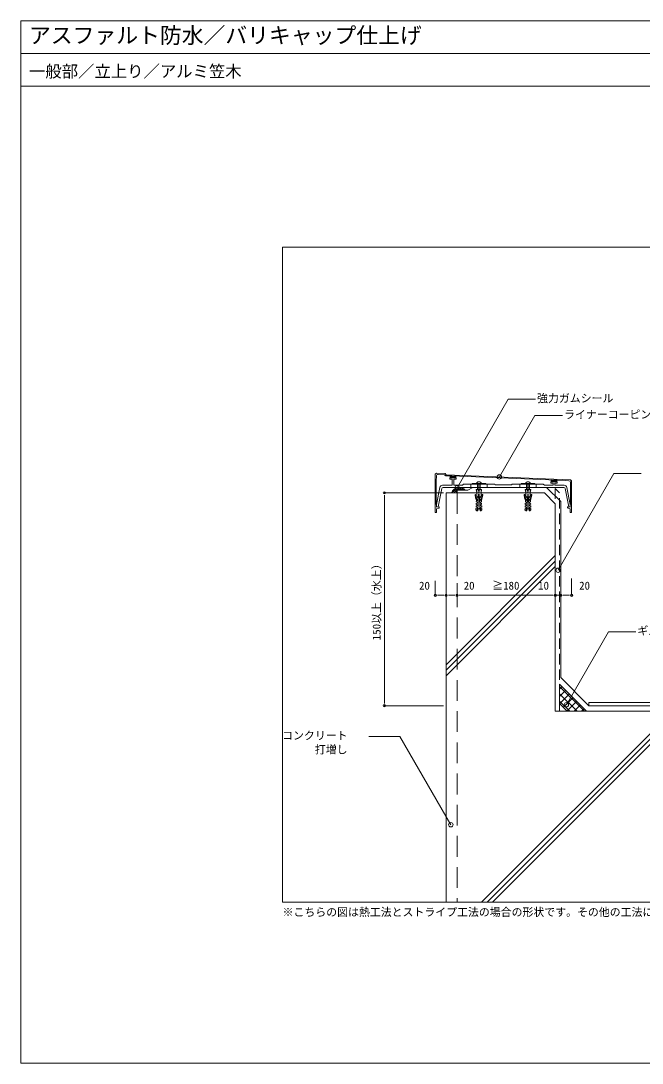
# Model space of a CAD drawing. Units: millimetres, scale not verified. Extents: x -1380 to 1380, y -955 to 955.
# Drawn here: x -1380 to -241, y -955 to 955 of the extents above; entities that cross this region are included whole.
import ezdxf
from ezdxf.enums import TextEntityAlignment as Align

# ---------------------------------------------------------------- set-up
doc = ezdxf.new("R2010")
doc.units = ezdxf.units.MM
doc.header["$LTSCALE"] = 3
doc.linetypes.add('USER1', pattern=[9.525, 6.35, -3.175])
doc.linetypes.add('USER2', pattern=[19.05, 12.7, -6.35])
for name, color, linetype, lineweight in [('0-0_0', 7, 'Continuous', 9), ('0-1_HATCH', 9, 'Continuous', 18), ('0-3_KUTAI', 3, 'Continuous', 18), ('0-4_BOUSUI', 1, 'Continuous', 18), ('0-5_MOJI', 7, 'Continuous', 18), ('0-6_KASAGI', 150, 'Continuous', 18), ('0-7_sunpo', 7, 'Continuous', 18), ('0-8_KANAMONO_SCREW', 4, 'Continuous', 18), ('0-9_dannnetu', 6, 'Continuous', 18), ('0-A_buhin', 2, 'USER1', 18), ('0-B_WAKU', 7, 'Continuous', 18)]:
    doc.layers.add(name, color=color, linetype=linetype, lineweight=lineweight)
doc.styles.add('ＭＳ ゴシック', font='')
doc.styles.get('ＭＳ ゴシック').set_extended_font_data('MS Gothic')

# ---------------------------------------------------------------- blocks, each defined once
blk = doc.blocks.new('_DOT')
at = {"layer": '0-0_0'}
for p, q in [((-0.5, 0), (-1, 0)), ((0.25, 0), (-0.25, 0))]:
    blk.add_line(p, q, dxfattribs=at)
blk.add_circle((0, 0), 0.25, dxfattribs=at)

msp = doc.modelspace()

# ---------------------------------------------------------------- linework, layer by layer
at = {"layer": '0-0_0', "lineweight": 18}
msp.add_line((-1380.02, 894.987), (1379.98, 894.987), dxfattribs=at)
msp.add_lwpolyline([(-900.02, -660.013), (899.98, -660.013), (899.98, 539.987), (-900.02, 539.987)], close=True, dxfattribs=at)
at = {"layer": '0-1_HATCH'}
for p, q in [((-589.841, 90.495), (-581.235, 99.101)), ((-585.859, 89.987), (-575.818, 100.028)), ((-580.02, 90.643), (-585.768, 96.391)), ((-579.874, 94.987), (-583.124, 98.237)), ((-575.384, 94.987), (-579.92, 99.523)), ((-576.369, 94.987), (-571.928, 99.427)), ((-570.894, 94.987), (-575.937, 100.03)), ((-571.879, 94.987), (-568.784, 98.081)), ((-566.404, 94.987), (-570.222, 98.805)), ((-567.389, 94.987), (-566.19, 96.186)), ((-588.344, 89.987), (-589.557, 91.199)), ((-583.854, 89.987), (-587.917, 94.05)), ((-581.369, 89.987), (-580.02, 91.335)), ((-600.02, -225.013), (-400.02, -25.013)), ((-600.02, -235.013), (-400.02, -35.013)), ((-600.02, -245.013), (-400.02, -45.013)), ((-346.578, -310.013), (-392.02, -264.57)), ((-392.02, -269.539), (-387.509, -265.027)), ((-392.02, -283.01), (-380.773, -271.763)), ((-360.048, -310.013), (-392.02, -278.041)), ((-391.716, -296.175), (-374.038, -278.498)), ((-384.981, -302.911), (-367.303, -285.233)), ((-373.519, -310.013), (-392.02, -291.511)), ((-378.246, -309.646), (-360.568, -291.968)), ((-365.142, -310.013), (-353.833, -298.703)), ((-351.672, -310.013), (-347.098, -305.439)), ((-535.02, -660.013), (-185.02, -310.013)), ((-525.02, -660.013), (-175.02, -310.013)), ((-515.02, -660.013), (-165.02, -310.013))]:
    msp.add_line(p, q, dxfattribs=at)
at = {"layer": '0-3_KUTAI', "linetype": 'USER2'}
msp.add_line((-580.02, 89.987), (-580.02, -660.013), dxfattribs=at)
at = {"layer": '0-3_KUTAI'}
msp.add_line((-420.02, 89.987), (-400.02, 69.987), dxfattribs=at)
for points in [[(-420.02, 89.987), (-600.02, 89.987), (-600.02, -660.013)], [(899.98, -310.013), (-400.02, -310.013), (-400.02, 69.987)]]:
    msp.add_lwpolyline(points, dxfattribs=at)
at = {"layer": '0-4_BOUSUI'}
for points in [[(-580.02, 89.987), (-580.02, 94.987), (-560.02, 94.987), (-551.36, 99.987)], [(899.98, -300.013), (-338.381, -300.013), (-390.02, -248.373), (-390.02, 74.129), (-415.878, 99.987), (-551.36, 99.987)], [(899.98, -294.013), (-338.381, -294.013), (-338.381, -300.013)]]:
    msp.add_lwpolyline(points, dxfattribs=at)
msp.add_arc((-576.094, 85.354), 14.677, 41.0209, 161.59896, dxfattribs=at)
at = {"layer": '0-5_MOJI'}
for points in [[(-436.348, 261.596), (-486.348, 261.596), (-579.92, 99.523)], [(-386.835, 231.869), (-437.545, 231.869), (-502.544, 119.288)], [(-242.66, 125.269), (-292.66, 125.269), (-394.955, -51.911)], [(-252.355, -164.466), (-302.28, -164.466), (-379.575, -298.345)], [(-741.669, -356.356), (-684.948, -356.356), (-591.505, -518.203)]]:
    msp.add_lwpolyline(points, dxfattribs=at)
for centre in [(-502.544, 119.288), (-579.92, 99.523), (-394.955, -51.911), (-379.575, -298.345), (-379.575, -298.345), (-591.505, -518.203)]:
    msp.add_circle(centre, 4, dxfattribs=at)
at = {"layer": '0-6_KASAGI'}
for p, q in [((-593.62, 115.787), (-593.62, 117.287)), ((-593.12, 117.787), (-582.12, 117.787)), ((-590.12, 115.287), (-593.12, 115.287)), ((-592.62, 120.306), (-591.939, 120.988)), ((-592.62, 118.959), (-590.593, 120.986)), ((-592.446, 117.787), (-589.277, 120.956)), ((-591.099, 117.787), (-587.982, 120.904)), ((-589.752, 117.787), (-586.686, 120.852)), ((-588.405, 117.787), (-585.391, 120.8)), ((-587.058, 117.787), (-584.096, 120.749)), ((-585.711, 117.787), (-582.801, 120.697)), ((-582.12, 115.287), (-585.12, 115.287)), ((-584.364, 117.787), (-582.62, 119.53)), ((-583.017, 117.787), (-582.62, 118.183)), ((-581.62, 117.287), (-581.62, 115.787)), ((-606.521, 103.987), (-590.12, 103.987)), ((-384.239, 99.987), (-605.802, 99.987)), ((-589.12, 104.987), (-589.12, 114.287)), ((-586.12, 114.287), (-586.12, 104.987)), ((-408.42, 108.387), (-408.42, 109.887)), ((-407.92, 110.387), (-396.92, 110.387)), ((-404.92, 107.887), (-407.92, 107.887)), ((-407.42, 112.88), (-406.65, 113.651)), ((-407.42, 111.533), (-405.354, 113.599)), ((-407.219, 110.387), (-404.059, 113.547)), ((-405.872, 110.387), (-402.764, 113.495)), ((-404.525, 110.387), (-401.469, 113.443)), ((-403.92, 104.987), (-403.92, 106.887)), ((-403.178, 110.387), (-400.173, 113.392)), ((-401.831, 110.387), (-398.878, 113.34)), ((-400.92, 106.887), (-400.92, 104.987)), ((-400.484, 110.387), (-397.583, 113.288)), ((-396.92, 107.887), (-399.92, 107.887)), ((-399.92, 103.987), (-383.519, 103.987)), ((-399.137, 110.387), (-397.42, 112.104)), ((-397.79, 110.387), (-397.42, 110.756)), ((-396.42, 109.887), (-396.42, 108.387)), ((-613.155, 64.299), (-617.086, 64.024)), ((-612.62, 63.479), (-612.62, 63.8)), ((-377.42, 63.8), (-377.42, 63.479)), ((-372.955, 64.024), (-376.886, 64.299)), ((-619.52, 53.987), (-618.02, 53.987)), ((-372.02, 53.987), (-370.52, 53.987))]:
    msp.add_line(p, q, dxfattribs=at)
at = {"layer": '0-6_KASAGI', "linetype": 'USER2'}
for p, q in [((-555.02, 99.987), (-555.02, 105.987)), ((-525.02, 99.987), (-525.02, 105.987)), ((-465.02, 99.987), (-465.02, 105.987)), ((-435.02, 99.987), (-435.02, 105.987))]:
    msp.add_line(p, q, dxfattribs=at)
at = {"layer": '0-6_KASAGI'}
for points in [[(-370.02, 54.487), (-370.02, 111.987), (-372.104, 114.07), (-600.02, 123.187), (-602.187, 125.354), (-618.02, 125.987), (-620.02, 123.987), (-620.02, 54.487)], [(-617.62, 64.523), (-617.62, 68.987), (-618.22, 68.987), (-618.22, 111.987), (-617.923, 120.761)], [(-614.805, 123.657), (-603.135, 123.19), (-600.968, 121.023), (-590.02, 120.985), (-382.104, 112.669), (-374.87, 112.086)], [(-617.62, 64.523), (-617.62, 68.987), (-611.424, 99.968)], [(-608.253, 97.977), (-615.015, 64.169), (-617.086, 64.024)], [(-585.12, 103.987), (-570.02, 103.987), (-568.02, 105.987)], [(-568.02, 105.987), (-511.02, 105.987), (-510.02, 104.987), (-495.52, 104.987), (-495.02, 104.487), (-494.52, 104.987), (-480.02, 104.987), (-479.02, 105.987), (-422.02, 105.987), (-420.02, 103.987), (-404.92, 103.987)], [(-372.955, 64.024), (-375.026, 64.169), (-381.788, 97.977)], [(-378.617, 99.968), (-372.42, 68.987), (-372.42, 64.523)], [(-372.113, 109.217), (-371.82, 101.987), (-371.82, 68.987), (-372.42, 68.987), (-372.42, 64.523)], [(-617.52, 54.487), (-617.52, 60.987), (-613.722, 62.033)], [(-376.319, 62.033), (-372.52, 60.987), (-372.52, 54.487)]]:
    msp.add_lwpolyline(points, dxfattribs=at)
for points in [[(-592.62, 120.989), (-592.62, 117.787), (-582.62, 117.787), (-582.62, 120.689), (-590.02, 120.985)], [(-407.42, 113.681), (-407.42, 110.387), (-397.42, 110.387), (-397.42, 113.281)]]:
    msp.add_lwpolyline(points, close=True, dxfattribs=at)
for centre, radius, start, end in [((-614.925, 120.659), 3, 87.70939, 178.05691), ((-593.12, 117.287), 0.5, 90, 180), ((-593.12, 115.787), 0.5, 180, 270), ((-590.12, 114.287), 1, 0, 90), ((-585.12, 114.287), 1, 90, 180), ((-582.12, 117.287), 0.5, 0, 90), ((-582.12, 115.787), 0.5, 270, 0), ((-606.521, 98.987), 5, 90, 168.69007), ((-605.802, 97.487), 2.5, 90, 168.69007), ((-590.12, 104.987), 1, 270, 0), ((-585.12, 104.987), 1, 180, 270), ((-407.92, 109.887), 0.5, 90, 180), ((-407.92, 108.387), 0.5, 180, 270), ((-404.92, 106.887), 1, 0, 90), ((-404.92, 104.987), 1, 270, 0), ((-399.92, 106.887), 1, 90, 180), ((-399.92, 104.987), 1, 180, 270), ((-396.92, 109.887), 0.5, 0, 90), ((-396.92, 108.387), 0.5, 270, 0), ((-384.239, 97.487), 2.5, 11.30993, 90), ((-383.519, 98.987), 5, 11.30993, 90), ((-375.111, 109.096), 3, 2.31694, 85.39736), ((-617.12, 64.523), 0.5, 180, 274), ((-617.12, 64.523), 0.5, 180, 274), ((-614.12, 63.479), 1.5, 285.39945, 0), ((-613.12, 63.8), 0.5, 0, 94), ((-376.92, 63.8), 0.5, 86, 180), ((-375.92, 63.479), 1.5, 180, 254.60055), ((-372.92, 64.523), 0.5, 266, 0), ((-372.92, 64.523), 0.5, 266, 0), ((-619.52, 54.487), 0.5, 180, 270), ((-618.02, 54.487), 0.5, 270, 0), ((-372.02, 54.487), 0.5, 180, 270), ((-370.52, 54.487), 0.5, 270, 0)]:
    msp.add_arc(centre, radius, start, end, dxfattribs=at)
at = {"layer": '0-7_sunpo'}
for p, q in [((-605.02, 89.987), (-713.375, 89.987)), ((-713.375, -292.013), (-713.375, 81.987)), ((-620.02, -71.223), (-620.02, -97.611)), ((-600.02, -71.223), (-600.02, -97.611)), ((-600.02, -71.223), (-600.02, -97.611)), ((-580.02, -75.332), (-580.02, -97.611)), ((-580.02, -75.332), (-580.02, -97.611)), ((-400.02, -75.332), (-400.02, -97.611)), ((-400.02, -75.332), (-400.02, -97.611)), ((-390.02, -75.332), (-390.02, -97.611)), ((-390.02, -75.332), (-390.02, -97.611)), ((-370.02, -66.613), (-370.02, -97.611)), ((-612.02, -97.611), (-608.02, -97.611)), ((-592.02, -97.611), (-588.02, -97.611)), ((-572.02, -97.611), (-408.02, -97.611)), ((-408.02, -97.611), (-416.02, -97.611)), ((-400.02, -97.611), (-390.02, -97.611)), ((-382.02, -97.611), (-374.02, -97.611)), ((-382.02, -97.611), (-378.02, -97.611)), ((-605.02, -300.013), (-713.375, -300.013))]:
    msp.add_line(p, q, dxfattribs=at)
at = {"layer": '0-8_KANAMONO_SCREW'}
for p, q in [((-544.02, 90.922), (-544.02, 95.922)), ((-542.512, 106.978), (-542.512, 95.922)), ((-541.512, 106.978), (-541.512, 95.922)), ((-541.02, 95.922), (-540.02, 90.922)), ((-540.02, 90.922), (-540.02, 95.922)), ((-539.02, 95.922), (-540.02, 90.922)), ((-538.512, 106.978), (-538.512, 95.922)), ((-537.512, 106.978), (-537.512, 95.922)), ((-536.02, 90.922), (-536.02, 95.922)), ((-454.02, 90.922), (-454.02, 95.922)), ((-452.512, 106.978), (-452.512, 95.922)), ((-451.512, 106.978), (-451.512, 95.922)), ((-451.02, 95.922), (-450.02, 90.922)), ((-450.02, 90.922), (-450.02, 95.922)), ((-449.02, 95.922), (-450.02, 90.922)), ((-448.512, 106.978), (-448.512, 95.922)), ((-447.512, 106.978), (-447.512, 95.922)), ((-446.02, 90.922), (-446.02, 95.922)), ((-545.533, 59.145), (-542.038, 58.962)), ((-534.508, 59.145), (-538.003, 58.962)), ((-455.533, 59.145), (-452.038, 58.962)), ((-444.508, 59.145), (-448.003, 58.962))]:
    msp.add_line(p, q, dxfattribs=at)
for points in [[(-552.52, 106.987), (-527.52, 106.987), (-527.52, 105.987), (-552.52, 105.987)], [(-462.52, 106.987), (-437.52, 106.987), (-437.52, 105.987), (-462.52, 105.987)]]:
    msp.add_lwpolyline(points, close=True, dxfattribs=at)
for points in [[(-545.272, 64.138), (-543.327, 63.035), (-543.431, 61.037), (-545.429, 61.142), (-545.533, 59.145), (-543.641, 57.043), (-542.143, 56.964), (-540.52, 87.922), (-540.02, 87.922), (-539.52, 87.922), (-537.898, 56.964), (-536.4, 57.043), (-534.508, 59.145), (-534.612, 61.142), (-536.609, 61.037), (-536.714, 63.035), (-534.769, 64.138), (-534.874, 66.135), (-536.871, 66.031), (-536.976, 68.028), (-535.031, 69.131), (-535.136, 71.128), (-537.133, 71.024), (-537.237, 73.021), (-535.293, 74.124), (-535.397, 76.122), (-537.394, 76.017), (-537.499, 78.014), (-535.554, 79.117), (-535.659, 81.115), (-537.656, 81.01), (-537.761, 83.007), (-536.02, 83.922), (-536.02, 87.922), (-536.02, 90.922), (-535.02, 95.922), (-540.02, 95.922), (-545.02, 95.922), (-544.02, 90.922), (-544.02, 87.922)], [(-455.272, 64.138), (-453.327, 63.035), (-453.431, 61.037), (-455.429, 61.142), (-455.533, 59.145), (-453.641, 57.043), (-452.143, 56.964), (-450.52, 87.922), (-450.02, 87.922), (-449.52, 87.922), (-447.898, 56.964), (-446.4, 57.043), (-444.508, 59.145), (-444.612, 61.142), (-446.609, 61.037), (-446.714, 63.035), (-444.769, 64.138), (-444.874, 66.135), (-446.871, 66.031), (-446.976, 68.028), (-445.031, 69.131), (-445.136, 71.128), (-447.133, 71.024), (-447.237, 73.021), (-445.293, 74.124), (-445.397, 76.122), (-447.394, 76.017), (-447.499, 78.014), (-445.554, 79.117), (-445.659, 81.115), (-447.656, 81.01), (-447.761, 83.007), (-446.02, 83.922), (-446.02, 87.922), (-446.02, 90.922), (-445.02, 95.922), (-450.02, 95.922), (-455.02, 95.922), (-454.02, 90.922), (-454.02, 87.922)], [(-544.644, 76.122), (-546.14, 81.122), (-547.031, 86.464)], [(-546.044, 86.628), (-545.127, 81.122), (-543.581, 76.066)], [(-544.02, 87.922), (-544.02, 83.922), (-542.28, 83.007), (-542.385, 81.01), (-544.382, 81.115), (-544.487, 79.117), (-542.542, 78.014), (-542.646, 76.017), (-544.644, 76.122), (-544.748, 74.124), (-542.803, 73.021), (-542.908, 71.024), (-544.905, 71.128), (-545.01, 69.131), (-543.065, 68.028), (-543.17, 66.031), (-545.167, 66.135), (-545.272, 64.138)], [(-533.996, 86.628), (-534.914, 81.122), (-536.46, 76.066)], [(-535.397, 76.122), (-533.9, 81.122), (-533.01, 86.464)], [(-454.644, 76.122), (-456.14, 81.122), (-457.031, 86.464)], [(-456.044, 86.628), (-455.127, 81.122), (-453.581, 76.066)], [(-454.02, 87.922), (-454.02, 83.922), (-452.28, 83.007), (-452.385, 81.01), (-454.382, 81.115), (-454.487, 79.117), (-452.542, 78.014), (-452.646, 76.017), (-454.644, 76.122), (-454.748, 74.124), (-452.803, 73.021), (-452.908, 71.024), (-454.905, 71.128), (-455.01, 69.131), (-453.065, 68.028), (-453.17, 66.031), (-455.167, 66.135), (-455.272, 64.138)], [(-443.996, 86.628), (-444.914, 81.122), (-446.46, 76.066)], [(-445.397, 76.122), (-443.9, 81.122), (-443.01, 86.464)], [(-538.151, 61.791), (-540.02, 59.981), (-541.89, 61.791)], [(-448.151, 61.791), (-450.02, 59.981), (-451.89, 61.791)]]:
    msp.add_lwpolyline(points, dxfattribs=at)
for centre, radius, start, end in [((-541.523, 106.858), 3, 128.61458, 177.54109), ((-540.02, 104.987), 5.4, 51.3178, 128.6822), ((-538.518, 106.858), 3, 2.45891, 51.38542), ((-451.523, 106.858), 3, 128.61458, 177.54109), ((-450.02, 104.987), 5.4, 51.3178, 128.6822), ((-448.518, 106.858), 3, 2.45891, 51.38542), ((-546.538, 86.546), 0.5, 9.46232, 189.46231), ((-533.503, 86.546), 0.5, 350.53769, 170.53768), ((-456.538, 86.546), 0.5, 9.46232, 189.46231), ((-443.503, 86.546), 0.5, 350.53769, 170.53768)]:
    msp.add_arc(centre, radius, start, end, dxfattribs=at)
at = {"layer": '0-9_dannnetu'}
msp.add_lwpolyline([(-392.02, -260.516), (-342.523, -310.013), (-377.878, -310.013), (-392.02, -295.871)], close=True, dxfattribs=at)
at = {"layer": '0-A_buhin'}
msp.add_lwpolyline([(-400.02, -310.013), (-392.02, -310.013), (-392.02, 89.987), (-400.02, 97.987)], close=True, dxfattribs=at)
at = {"layer": '0-B_WAKU'}
for points in [[(1379.98, 834.987), (-1380.02, 834.987), (-1380.02, 954.987), (1379.98, 954.987)], [(-1380.02, -955.013), (1379.98, -955.013), (1379.98, 954.987), (-1380.02, 954.987)]]:
    msp.add_lwpolyline(points, close=True, dxfattribs=at)

# ---------------------------------------------------------------- block references
at = {"layer": '0-7_sunpo', "xscale": 8, "yscale": 8}
for p, rotation in [((-713.375, 89.987), 90), ((-620.02, -97.611), 180), ((-600.02, -97.611), 180), ((-580.02, -97.611), 180), ((-390.02, -97.611), 180), ((-390.02, -97.611), 180), ((-713.375, -300.013), 270)]:
    msp.add_blockref('_DOT', p, dxfattribs=dict(at, rotation=rotation))
for p in [(-600.02, -97.611), (-580.02, -97.611), (-400.02, -97.611), (-400.02, -97.611), (-370.02, -97.611)]:
    msp.add_blockref('_DOT', p, dxfattribs=at)

# ---------------------------------------------------------------- texts
at = {"layer": '0-5_MOJI', "style": 'ＭＳ ゴシック'}
for s, p in [('強力ガムシール', (-433.348, 251.596)), ('ライナーコーピングS250', (-383.835, 221.869)), ('ギルキャント', (-249.355, -174.466)), ('コンクリート', (-900.887, -366.356)), ('\u3000\u3000\u3000打増し', (-900.887, -392.097)), ('※こちらの図は熱工法とストライプ工法の場合の形状です。その他の工法については出入隅の形状等一部が異なります。', (-900.02, -690.013))]:
    msp.add_text(s, height=14.66, dxfattribs=at).set_placement(p, align=Align.BOTTOM_LEFT)
at = {"layer": '0-7_sunpo', "style": 'ＭＳ ゴシック'}
msp.add_text('150以上（水上）', height=14.66, rotation=90, dxfattribs=at).set_placement((-715.847, -180.013), align=Align.BOTTOM_LEFT)
for s, p in [('20', (-649.833, -91.731)), ('20', (-567.932, -91.731)), ('≧180', (-515.539, -91.731)), ('10', (-431.439, -91.731)), ('20', (-356.195, -91.731))]:
    msp.add_text(s, height=14.66, dxfattribs=at).set_placement(p, align=Align.BOTTOM_LEFT)
at = {"layer": '0-B_WAKU', "style": 'ＭＳ ゴシック'}
for s, height, p in [('アスファルト防水／バリキャップ仕上げ', 29.33, (-1365.02, 904.987)), ('一般部／立上り／アルミ笠木', 21.99, (-1365.02, 844.987))]:
    msp.add_text(s, height=height, dxfattribs=at).set_placement(p, align=Align.BOTTOM_LEFT)

doc.saveas('drawing.dxf')
